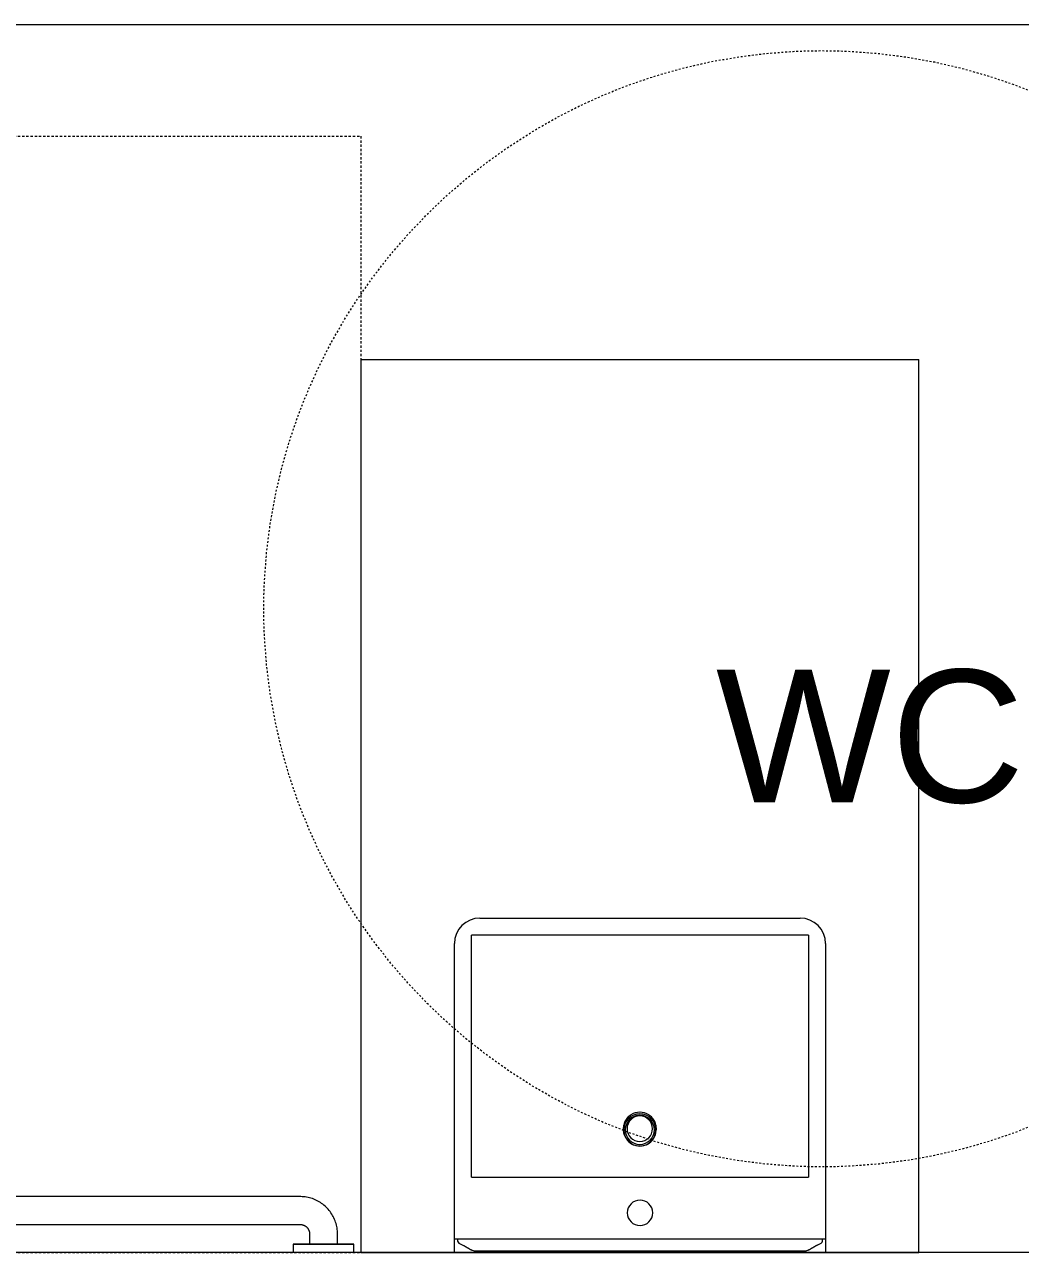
# Model space of a CAD drawing. Header units: inches. Extents: x -449 to 330, y -482 to 598.
# Drawn here: x -324.8 to -271.3, y -19.2 to 46.8 of the extents above; entities that cross this region are included whole.
import ezdxf

# ---------------------------------------------------------------- set-up
doc = ezdxf.new("R2010")
doc.units = ezdxf.units.IN
doc.header["$MEASUREMENT"] = 0
doc.linetypes.add('Hidden 1_8_', pattern=[0.1875, 0.125, -0.0625])
doc.linetypes.add('Overhead_2_', pattern=[0.15625, 0.09375, -0.0625])
for name, color, linetype, lineweight in [('A-DETL', 90, 'Continuous', 9), ('A-DETL-HDLN', 90, 'Hidden 1_8_', 9), ('A-FLOR-OVHD', 1, 'Overhead_2_', 9), ('G-ANNO-TEXT', 231, 'Continuous', 9), ('I-WALL', 2, 'Continuous', 9), ('P-SANR-FIXT', 6, 'Continuous', 9), ('Q-SPCQ', 91, 'Continuous', 9)]:
    doc.layers.add(name, color=color, linetype=linetype, lineweight=lineweight)
doc.styles.add('Arial', font='arial.ttf', dxfattribs={"height": 7.125})

# ---------------------------------------------------------------- blocks, each defined once
blk = doc.blocks.new('Sink-Wall_Mount-KOHLER-Soho-K-2084 - Not a Type - See Type Catalog-2603294-Test Fit - Second Floor Plan')
at = {"layer": 'P-SANR-FIXT'}
for p, q in [((-300.332, -1.197), (-283.122, -1.197)), ((-301.699, -19.169), (-301.699, -2.564)), ((-300.783, -15.127), (-300.783, -2.112)), ((-282.668, -2.112), (-300.783, -2.112)), ((-282.668, -2.112), (-282.668, -15.127)), ((-281.753, -2.566), (-281.753, -19.169)), ((-300.783, -15.127), (-282.668, -15.127)), ((-301.695, -18.446), (-281.756, -18.446)), ((-301.538, -18.446), (-301.538, -18.48)), ((-281.913, -18.48), (-281.913, -18.446)), ((-300.648, -19.075), (-282.802, -19.075))]:
    blk.add_line(p, q, dxfattribs=at)
for centre, radius, start, end in [((-300.332, -2.564), 1.367, 90, 180), ((-283.122, -2.566), 1.369, 0, 90), ((-291.737, -12.582), 0.864, 90, 270), ((-291.737, -12.582), 0.783, 90, 270), ((-291.737, -12.519), 0.686, 90, 270), ((-291.737, -12.582), 0.864, 270, 90), ((-291.737, -12.582), 0.783, 270, 90), ((-291.737, -12.519), 0.686, 270, 90), ((-291.726, -17.041), 0.682, 0, 180), ((-291.726, -17.041), 0.682, 180, 0)]:
    blk.add_arc(centre, radius, start, end, dxfattribs=at)
for centre, major_axis, ratio, start_param, end_param in [((-291.732, -12.598), (0.872, 0.016), 0.977182, 3.705855, 4.68848), ((-291.742, -12.594), (-0.87, 0.062), 0.981536, 1.658533, 2.640878), ((-301.396, -18.464), (0, 0.235), 0.608291, 1.639774, 2.970478), ((-282.078, -18.466), (-0.037, 0.233), 0.694458, 3.202557, 4.542312)]:
    blk.add_ellipse(centre, major_axis=major_axis, ratio=ratio, start_param=start_param, end_param=end_param, dxfattribs=at)
for points, knots in [([(-291.737, -11.633), (-291.902, -11.632), (-292.152, -11.701), (-292.41, -11.916), (-292.549, -12.125), (-292.624, -12.364), (-292.634, -12.612), (-292.58, -12.853), (-292.506, -13), (-292.46, -13.067)], [-1, -1, -1, -1, -0.75, -0.625, -0.5, -0.375, -0.25, -0.125, 0, 0, 0, 0]), ([(-291.008, -13.058), (-290.918, -12.923), (-290.837, -12.688), (-290.851, -12.361), (-290.926, -12.126), (-291.063, -11.92), (-291.316, -11.705), (-291.562, -11.634), (-291.726, -11.633)], [-1, -1, -1, -1, -0.75, -0.625, -0.5, -0.375, -0.25, 0, 0, 0, 0]), ([(-301.421, -18.696), (-301.378, -18.712), (-301.311, -18.74), (-301.227, -18.783), (-301.178, -18.811), (-301.147, -18.828), (-301.122, -18.842), (-301.096, -18.857), (-301.065, -18.876), (-301.033, -18.895), (-301.007, -18.91), (-300.987, -18.922), (-300.967, -18.933), (-300.941, -18.95), (-300.909, -18.97), (-300.875, -18.99), (-300.848, -19.005), (-300.827, -19.015), (-300.805, -19.024), (-300.776, -19.036), (-300.725, -19.055), (-300.679, -19.068), (-300.648, -19.075)], [0, 0, 0, 0, 0.2, 0.3, 0.35, 0.4, 0.425, 0.45, 0.5, 0.55, 0.575, 0.6, 0.625, 0.65, 0.7, 0.75, 0.775, 0.8, 0.825, 0.85, 0.9, 1, 1, 1, 1]), ([(-282.802, -19.075), (-282.771, -19.068), (-282.726, -19.055), (-282.674, -19.036), (-282.646, -19.024), (-282.624, -19.015), (-282.603, -19.005), (-282.576, -18.99), (-282.543, -18.97), (-282.51, -18.95), (-282.484, -18.934), (-282.464, -18.922), (-282.444, -18.91), (-282.419, -18.895), (-282.387, -18.876), (-282.349, -18.853), (-282.311, -18.832), (-282.274, -18.811), (-282.237, -18.791), (-282.201, -18.771), (-282.153, -18.748), (-282.096, -18.722), (-282.052, -18.705), (-282.031, -18.697)], [0, 0, 0, 0, 0.1, 0.15, 0.175, 0.2, 0.225, 0.25, 0.3, 0.35, 0.375, 0.4, 0.425, 0.45, 0.5, 0.55, 0.6, 0.65, 0.7, 0.75, 0.8, 0.9, 1, 1, 1, 1])]:
    blk.add_open_spline(points, degree=3, knots=knots, dxfattribs=at)
blk = doc.blocks.new('Grab-Bar_Bobrick_B-6806 - 42W Peened-2456527-Test Fit - Second Floor Plan')
at = {"layer": 'Q-SPCQ'}
for p, q in [((-309.987, -16.169), (-349.487, -16.169)), ((-349.487, -17.669), (-309.987, -17.669)), ((-351.487, -18.169), (-351.487, -18.732)), ((-349.987, -18.732), (-349.987, -18.169)), ((-309.487, -18.169), (-309.487, -18.732)), ((-307.987, -18.732), (-307.987, -18.169)), ((-352.363, -18.732), (-352.363, -19.169)), ((-351.49, -18.732), (-352.363, -18.732)), ((-352.363, -18.732), (-349.111, -18.732)), ((-351.487, -18.732), (-350.313, -18.732)), ((-350.313, -18.732), (-351.487, -18.732)), ((-350.008, -18.732), (-351.465, -18.732)), ((-350.278, -18.732), (-349.987, -18.732)), ((-349.987, -18.732), (-350.278, -18.732)), ((-349.111, -18.732), (-349.984, -18.732)), ((-349.111, -19.169), (-349.111, -18.732)), ((-310.363, -18.732), (-310.363, -19.169)), ((-309.49, -18.732), (-310.363, -18.732)), ((-310.363, -18.732), (-307.111, -18.732)), ((-309.487, -18.732), (-307.987, -18.732)), ((-307.987, -18.732), (-309.487, -18.732)), ((-309.403, -18.732), (-309.465, -18.732)), ((-308.008, -18.732), (-309.392, -18.732)), ((-307.111, -18.732), (-307.984, -18.732)), ((-307.111, -19.169), (-307.111, -18.732))]:
    blk.add_line(p, q, dxfattribs=at)
at = {"layer": 'Q-SPCQ', "flags": 128}
for points in [[(-349.487, -16.169), (-349.567, -16.171), (-349.647, -16.175), (-349.726, -16.183), (-349.805, -16.195), (-349.884, -16.209), (-349.962, -16.226), (-350.04, -16.247), (-350.116, -16.271), (-350.191, -16.297), (-350.266, -16.327), (-350.339, -16.36), (-350.41, -16.395), (-350.481, -16.433), (-350.549, -16.475), (-350.616, -16.518), (-350.681, -16.565), (-350.744, -16.614), (-350.806, -16.665), (-350.865, -16.719), (-350.922, -16.776), (-350.976, -16.834), (-351.028, -16.895), (-351.078, -16.957), (-351.125, -17.022), (-351.17, -17.088), (-351.212, -17.157), (-351.251, -17.226), (-351.287, -17.298), (-351.32, -17.37), (-351.351, -17.444), (-351.378, -17.519), (-351.403, -17.596), (-351.424, -17.673), (-351.443, -17.751), (-351.458, -17.829), (-351.47, -17.908), (-351.479, -17.988), (-351.484, -18.067), (-351.487, -18.147), (-351.487, -18.169)], [(-307.987, -18.169), (-307.988, -18.089), (-307.993, -18.009), (-308.001, -17.93), (-308.012, -17.85), (-308.027, -17.772), (-308.044, -17.694), (-308.065, -17.616), (-308.088, -17.54), (-308.115, -17.464), (-308.145, -17.39), (-308.177, -17.317), (-308.213, -17.245), (-308.251, -17.175), (-308.292, -17.107), (-308.336, -17.04), (-308.383, -16.975), (-308.432, -16.911), (-308.483, -16.85), (-308.537, -16.791), (-308.593, -16.734), (-308.652, -16.68), (-308.713, -16.628), (-308.775, -16.578), (-308.84, -16.531), (-308.906, -16.486), (-308.974, -16.444), (-309.044, -16.405), (-309.115, -16.369), (-309.188, -16.335), (-309.262, -16.305), (-309.337, -16.277), (-309.413, -16.253), (-309.49, -16.232), (-309.568, -16.213), (-309.647, -16.198), (-309.726, -16.186), (-309.805, -16.177), (-309.885, -16.172), (-309.965, -16.169), (-309.987, -16.169)], [(-349.987, -18.169), (-349.986, -18.149), (-349.985, -18.129), (-349.983, -18.109), (-349.98, -18.089), (-349.977, -18.07), (-349.972, -18.05), (-349.967, -18.031), (-349.961, -18.012), (-349.955, -17.993), (-349.947, -17.974), (-349.939, -17.956), (-349.93, -17.938), (-349.921, -17.921), (-349.91, -17.903), (-349.899, -17.887), (-349.888, -17.87), (-349.876, -17.855), (-349.863, -17.839), (-349.849, -17.825), (-349.835, -17.81), (-349.821, -17.797), (-349.805, -17.784), (-349.79, -17.771), (-349.774, -17.759), (-349.757, -17.748), (-349.74, -17.738), (-349.722, -17.728), (-349.705, -17.719), (-349.686, -17.711), (-349.668, -17.703), (-349.649, -17.696), (-349.63, -17.69), (-349.611, -17.685), (-349.591, -17.68), (-349.572, -17.676), (-349.552, -17.673), (-349.532, -17.671), (-349.512, -17.67), (-349.492, -17.669), (-349.487, -17.669)], [(-309.987, -17.669), (-309.967, -17.669), (-309.947, -17.671), (-309.927, -17.673), (-309.907, -17.675), (-309.887, -17.679), (-309.868, -17.683), (-309.849, -17.688), (-309.83, -17.694), (-309.811, -17.701), (-309.792, -17.708), (-309.774, -17.717), (-309.756, -17.726), (-309.738, -17.735), (-309.721, -17.745), (-309.704, -17.756), (-309.688, -17.768), (-309.672, -17.78), (-309.657, -17.793), (-309.642, -17.807), (-309.628, -17.821), (-309.614, -17.835), (-309.601, -17.85), (-309.589, -17.866), (-309.577, -17.882), (-309.566, -17.899), (-309.556, -17.916), (-309.546, -17.933), (-309.537, -17.951), (-309.528, -17.969), (-309.521, -17.988), (-309.514, -18.007), (-309.508, -18.026), (-309.502, -18.045), (-309.498, -18.064), (-309.494, -18.084), (-309.491, -18.104), (-309.489, -18.124), (-309.487, -18.144), (-309.487, -18.164), (-309.487, -18.169)]]:
    blk.add_lwpolyline(points, dxfattribs=at)

msp = doc.modelspace()

# ---------------------------------------------------------------- linework, layer by layer
at = {"layer": 'A-DETL'}
for p, q in [((-306.737, 28.831), (-306.737, -19.169)), ((-306.737, 28.831), (-276.737, 28.831)), ((-276.737, -19.169), (-276.737, 28.831)), ((-306.737, -19.169), (-276.737, -19.169))]:
    msp.add_line(p, q, dxfattribs=at)
at = {"layer": 'A-DETL-HDLN'}
for p, q in [((-362.737, 40.831), (-306.737, 40.831)), ((-306.737, 40.831), (-306.737, -19.169)), ((-362.737, -19.169), (-306.737, -19.169))]:
    msp.add_line(p, q, dxfattribs=at)
at = {"layer": 'A-FLOR-OVHD'}
msp.add_circle((-281.947, 15.429), 30, dxfattribs=at)
at = {"layer": 'I-WALL'}
for p, q in [((-362.737, 46.831), (-217.112, 46.831)), ((-259.112, -19.169), (-362.737, -19.169))]:
    msp.add_line(p, q, dxfattribs=at)

# ---------------------------------------------------------------- block references
at = {"layer": 'P-SANR-FIXT'}
msp.add_blockref('Sink-Wall_Mount-KOHLER-Soho-K-2084 - Not a Type - See Type Catalog-2603294-Test Fit - Second Floor Plan', (0, 0), dxfattribs=at)
at = {"layer": 'Q-SPCQ'}
msp.add_blockref('Grab-Bar_Bobrick_B-6806 - 42W Peened-2456527-Test Fit - Second Floor Plan', (0, 0), dxfattribs=at)

# ---------------------------------------------------------------- texts
at = {"layer": 'G-ANNO-TEXT', "insert": (-287.644, 12.148), "char_height": 7.125, "width": 20.907, "attachment_point": 1, "style": 'Arial'}
msp.add_mtext('WC', dxfattribs=at)

doc.saveas('drawing.dxf')
